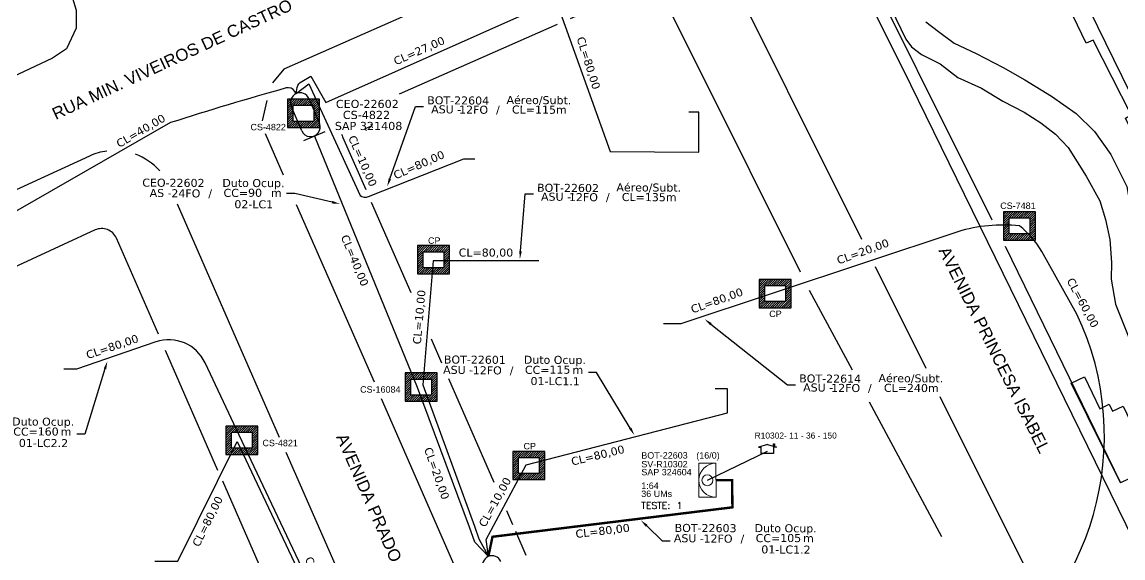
# Model space of a CAD drawing. Extents: x -89 to 749, y 705 to 1299.
# Drawn here: x -7.8 to 95.8, y 861 to 911.4 of the extents above; entities that cross this region are included whole.
import ezdxf
from ezdxf import colors
from ezdxf.entities.mleader import LeaderData, LeaderLine
from ezdxf.enums import TextEntityAlignment as Align
from ezdxf.math import Vec2, Vec3

# ---------------------------------------------------------------- set-up
doc = ezdxf.new("R2010")
doc.units = 0
for name, color, linetype in [('10.1-Caixas Subterrâneas', 5, 'Continuous'), ('20.4-CEOS', 1, 'Continuous'), ('20.5-CEO', 1, 'Continuous'), ('CAP a instalar', 1, 'Continuous'), ('celulas gpon', 7, 'Continuous'), ('label_cabos', 7, 'Continuous'), ('Legenda', 1, 'Continuous'), ('QUADRA', 7, 'Continuous'), ('Segmento de Logradouro Texto', 238, 'Continuous'), ('surveys', 7, 'Continuous'), ('surveys legendas', 7, 'Continuous')]:
    doc.layers.add(name, color=color, linetype=linetype)
doc.layers.add("20.0-LEGENDA DOS CDO'S", color=1, linetype='Continuous', lineweight=0)
doc.layers.add('20.1-CDO_INTERIOR', color=1, linetype='Continuous', lineweight=0)
doc.layers.add('EXTRA', color=50, linetype='Continuous', plot=False)
doc.styles.add('ARIAL', font='arial.ttf')
doc.styles.add('DIGICADE', font='')
doc.styles.add('ROMANS', font='romans')
doc.styles.add('siredit', font='verdana.ttf')
doc.styles.get("Standard").update_dxf_attribs({"font": 'arial.ttf'})
doc.styles.get('DIGICADE').set_extended_font_data('Arial')
doc.linetypes.add('FENCELINE1', pattern='A,0.25,-0.1,[133,ltypeshp.shx,S=0.1,R=0,X=-0.1,Y=0],-0.1,1', length=1.45)

# ---------------------------------------------------------------- blocks, each defined once
blk = doc.blocks.new('SURVEY_SURVEY')
for p, q in [((0, 0.0000152), (-0.0000151, 0.0000108)), ((-0.0000151, 0.0000108), (-0.0000104, 0.0000108)), ((-0.0000103, 0), (-0.0000103, 0.0000108)), ((0.0000103, 0), (-0.0000103, 0)), ((0, 0.0000152), (0.0000151, 0.0000108)), ((0.0000101, 0.0000159), (0.0000117, 0.0000159)), ((0.0000101, 0.0000123), (0.0000101, 0.0000159)), ((0.0000151, 0.0000108), (0.0000103, 0.0000108)), ((0.0000103, 0.0000108), (0.0000103, 0)), ((0.0000117, 0.0000159), (0.0000117, 0.0000119))]:
    blk.add_line(p, q)
blk = doc.blocks.new('*X74')
at = {"color": 0, "linetype": 'Continuous'}
for p, q in [((-1.25, 0.34099), (-0.49099, 1.1)), ((-1.25, 0.517767), (-0.667767, 1.1)), ((-1.25, 0.694544), (-0.844544, 1.1)), ((-1.25, 0.87132), (-1.02132, 1.1)), ((-1.25, 1.048097), (-1.198097, 1.1)), ((-0.789214, 0.625), (-0.314214, 1.1)), ((-0.612437, 0.625), (-0.137437, 1.1)), ((-0.43566, 0.625), (0.03934, 1.1)), ((-0.258883, 0.625), (0.216117, 1.1)), ((-0.082107, 0.625), (0.392893, 1.1)), ((0.09467, 0.625), (0.56967, 1.1)), ((0.271447, 0.625), (0.746447, 1.1)), ((0.448223, 0.625), (0.923223, 1.1)), ((0.625, 0.625), (1.1, 1.1)), ((0.801777, 0.625), (1.25, 1.073223)), ((0.8035, 0.449947), (1.25, 0.896447)), ((-1.25, 0.164214), (-0.8035, 0.610714)), ((-1.25, -0.012563), (-0.8035, 0.433937)), ((-1.25, -0.18934), (-0.8035, 0.25716)), ((-1.25, -0.366117), (-0.8035, 0.080383)), ((0.8035, 0.27317), (1.25, 0.71967)), ((0.8035, 0.096393), (1.25, 0.542893)), ((0.8035, -0.080383), (1.25, 0.366117)), ((0.8035, -0.25716), (1.25, 0.18934)), ((0.8035, -0.433937), (1.25, 0.012563)), ((-1.25, -0.542893), (-0.8035, -0.096393)), ((-1.25, -0.71967), (-0.8035, -0.27317)), ((-1.25, -0.896447), (-0.8035, -0.449947)), ((-1.25, -1.073223), (-0.801777, -0.625)), ((-1.1, -1.1), (-0.625, -0.625)), ((-0.923223, -1.1), (-0.448223, -0.625)), ((-0.746447, -1.1), (-0.271447, -0.625)), ((-0.56967, -1.1), (-0.09467, -0.625)), ((-0.392893, -1.1), (0.082107, -0.625)), ((-0.216117, -1.1), (0.258883, -0.625)), ((-0.03934, -1.1), (0.43566, -0.625)), ((0.137437, -1.1), (0.612437, -0.625)), ((0.314214, -1.1), (0.789214, -0.625)), ((0.49099, -1.1), (1.25, -0.34099)), ((0.667767, -1.1), (1.25, -0.517767)), ((0.8035, -0.610714), (1.25, -0.164214)), ((0.844544, -1.1), (1.25, -0.694544)), ((1.02132, -1.1), (1.25, -0.87132)), ((1.198097, -1.1), (1.25, -1.048097))]:
    blk.add_line(p, q, dxfattribs=at)
blk = doc.blocks.new('MANHOLE_MQ')
at = {"color": 0, "linetype": 'Continuous'}
for p, q in [((0.00000623, 0.00000569), (-0.00000627, 0.00000569)), ((-0.00000627, 0.00000569), (-0.00000627, -0.00000531)), ((0.00000623, -0.00000531), (0.00000623, 0.00000569)), ((-0.00000404, 0.00000331), (0.00000399, 0.00000331)), ((-0.00000404, -0.00000294), (-0.00000404, 0.00000331)), ((0.00000399, 0.00000331), (0.00000399, -0.00000294)), ((0.00000399, -0.00000294), (-0.00000404, -0.00000294)), ((0.00000399, -0.00000294), (0.00000399, -0.00000294)), ((-0.00000627, -0.00000531), (0.00000623, -0.00000531))]:
    blk.add_line(p, q, dxfattribs=at)
at = {"color": 0, "linetype": 'Continuous', "xscale": 5e-06, "yscale": 5e-06, "zscale": 1e-05}
blk.add_blockref('*X74', (-0.00000002, 0.00000019), dxfattribs=at)
blk = doc.blocks.new('LEGENDA DOS CABOS')
at = {"layer": 'EXTRA', "color": 0, "style": 'siredit'}
for tag, p in [('ID', (4.6, 0.97)), ('XX', (9.03, 0.97))]:
    blk.add_attdef(tag, text='', height=0.48, rotation=359.69, dxfattribs=at).set_placement(p, align=Align.MIDDLE_CENTER)
at = {"layer": 'Legenda', "color": 0, "style": 'siredit'}
for tag, p in [('TIPO_CABO', (1.31, 0)), ('CABO', (4.69, -0.05)), ('/', (6.81, -0.05)), ('METROS', (10.03, -0.05))]:
    blk.add_attdef(tag, text='', height=0.8, rotation=359.69, dxfattribs=at).set_placement(p, align=Align.MIDDLE_CENTER)
blk = doc.blocks.new('Inst CB DT OCUP CFOA-SM-ASU-120-S-12')
at = {"layer": 'label_cabos', "color": 0, "style": 'siredit'}
for tag, flags, p in [('ID_ATIVIDADE', 3, (1.31, 2.67)), ('FATOR', 1, (11.56, 2.55))]:
    blk.add_attdef(tag, text='', height=1, rotation=359.69, dxfattribs=dict(at, flags=flags)).set_placement(p, align=Align.MIDDLE_CENTER)
for tag, p in [('DESTINO_CABO', (3.13, 1.26)), ('TIPO_CABO', (13.11, 1.24)), ('TIPO_CABO', (1.26, 0)), ('CABO', (4.69, -0.05)), ('/', (7.71, -0.05)), ('LANCE', (10.91, 0)), ('UND', (15.96, 0)), ('FID', (13.15, -1.41))]:
    blk.add_attdef(tag, text='', height=1, rotation=359.69, dxfattribs=at).set_placement(p, align=Align.MIDDLE_CENTER)
blk.add_attdef('QTDE', (12.43, -0.47), '', height=1, rotation=359.69, dxfattribs=at)
blk = doc.blocks.new('Inst CB DT OCUP CFOA-SM-AS-80-TS-24')
at = {"layer": 'label_cabos', "color": 0, "style": 'siredit'}
for tag, flags, p in [('ID_ATIVIDADE', 3, (1.31, 2.67)), ('FATOR', 1, (11.56, 2.55))]:
    blk.add_attdef(tag, text='', height=1, rotation=359.69, dxfattribs=dict(at, flags=flags)).set_placement(p, align=Align.MIDDLE_CENTER)
for tag, p in [('DESTINO_CABO', (3.13, 1.26)), ('TIPO_CABO', (13.11, 1.24)), ('TIPO_CABO', (1.76, 0)), ('CABO', (4.69, -0.05)), ('/', (7.71, -0.05)), ('LANCE', (10.91, 0)), ('UND', (15.96, 0)), ('FID', (13.15, -1.41))]:
    blk.add_attdef(tag, text='', height=1, rotation=359.69, dxfattribs=at).set_placement(p, align=Align.MIDDLE_CENTER)
blk.add_attdef('QTDE', (12.43, -0.47), '', height=1, rotation=359.69, dxfattribs=at)
blk = doc.blocks.new('Inst CDOI-64')
at = {"layer": '20.1-CDO_INTERIOR', "color": 1, "lineweight": 18}
blk.add_lwpolyline([(-2.12, -2.13), (-2.12, 2.12), (0, 2.12), (0.01, -2.13)], close=True, dxfattribs=at)
blk.add_circle((-1.06, 0), 0.68, dxfattribs=at)
blk.add_arc((0.01, 0), 2.13, 90.0276, 270.0276, dxfattribs=at)
at = {"layer": "20.0-LEGENDA DOS CDO'S"}
for tag, p, style, flags in [('ID_ATIVIDADE', (-9.3, 3.78), 'ARIAL', 3), ('FATOR', (-1.5, 3.78), 'ARIAL', 1), ('QTDE', (-9.18, -3.66), 'DIGICADE', 3)]:
    blk.add_attdef(tag, p, '', height=0.8, rotation=0.118, dxfattribs=dict(at, style=style, flags=flags))
at = {"layer": "20.0-LEGENDA DOS CDO'S", "style": 'ARIAL'}
for tag, p, rotation in [('FID', (-9.3, 2.69), 0.118), ('SAP', (-9.3, 0.61), 359.9724), ('SURVEY', (-9.3, 1.6), 359.9724), ('1:XX', (-9.31, -1.08), 359.9724), ('UMS', (-9.31, -2.09), 359.9724)]:
    blk.add_attdef(tag, p, '', height=0.8, rotation=rotation, dxfattribs=at)
blk.add_attdef('FIBRAS_UTILIZADAS', text='', height=0.8, rotation=359.9724, dxfattribs=at).set_placement((-0.99, 2.69), align=Align.CENTER)
blk = doc.blocks.new('Teste  FTTH')
at = {"color": 0, "lineweight": 0, "style": 'ROMANS'}
for tag, p in [('TESTE', (-2.302, -0.29)), ('QTDE', (0.212, -0.29))]:
    blk.add_attdef(tag, p, '', height=0.48, dxfattribs=at)
for tag, p, flags in [('FID', (-2.227, -1.253), 1), ('FATOR', (-2.227, -2.028), 3), ('ID_ATIVIDADE', (-2.227, -2.716), 3)]:
    blk.add_attdef(tag, p, '', height=0.48, dxfattribs=dict(at, flags=flags))

msp = doc.modelspace()

# ---------------------------------------------------------------- linework, layer by layer
at = {"color": 4}
msp.add_lwpolyline([(56.69, 868.33), (62.33, 871.07)], dxfattribs=at)
at = {"layer": '20.5-CEO', "color": 7}
for p, q in [((19.18, 904.23), (20.17, 901.9)), ((18.51, 901.19), (17.52, 903.52))]:
    msp.add_line(p, q, dxfattribs=at)
msp.add_lwpolyline([(18.7, 900.29), (20.7, 901.15)], dxfattribs=at)
for centre, start, end in [((18.35, 903.88), 23.1384, 203.1384), ((19.34, 901.55), 203.1384, 23.1384)]:
    msp.add_arc(centre, 0.903, start, end, dxfattribs=at)
at = {"layer": '20.5-CEO', "color": 5}
msp.add_arc((36.42, 860.32), 0.903, 23.1384, 203.1384, dxfattribs=at)
at = {"layer": 'CAP a instalar', "color": 7, "linetype": 'FENCELINE1', "ltscale": 2}
for points in [[(17.99, 904.71), (18.08, 905.28, -0.251985), (18.52, 905.85), (19.37, 906.35), (20.78, 903.87), (42.41, 913.53), (47.52, 899.24), (55.87, 899.2), (55.87, 902.95), (54.95, 902.95)], [(17.99, 904.71), (17.87, 904.9, 0.331838), (17.03, 905.23, 0.009488), (6.16, 901.97), (-14.57, 890.11), (-11.63, 882.09), (-13.92, 882.09)], [(29.75, 833.49), (29.55, 835.9), (23.29, 850.06), (12.63, 872.56), (9.41, 879.38, 0.381434), (4.78, 881.34), (-2.7, 878.79), (-3.9, 878.79)]]:
    msp.add_lwpolyline(points, format="xyb", dxfattribs=at)
at = {"layer": 'CAP a instalar', "color": 8, "linetype": 'FENCELINE1', "ltscale": 2}
for points in [[(17.99, 904.71), (19.17, 905.62), (23.99, 895.13, 0.266222), (24.8, 895.03), (33.77, 898.57), (34.8, 898.57)], [(66.26, 832.04), (63.7, 833.47), (50.58, 836.06), (81.72, 849.92, 0.377818), (91.46, 883.96), (88.16, 889.86, 0.106638), (86.05, 892.25, 0.100517), (80.27, 891.71), (54.19, 883.05), (52.56, 883.05)]]:
    msp.add_lwpolyline(points, format="xyb", dxfattribs=at)
at = {"layer": 'CAP a instalar', "color": 7, "linetype": 'FENCELINE1', "ltscale": 2}
for points in [[(36.07, 861.15), (36.07, 861.15), (34.81, 862.5), (34.28, 863.92), (29.4, 877.06), (19.75, 900.68), (19.75, 900.68)], [(36.07, 861.15), (35.87, 862.75), (35.87, 862.75), (39.63, 869.77), (58.58, 874.68), (58.57, 876.94), (57.43, 876.94)]]:
    msp.add_lwpolyline(points, dxfattribs=at)
at = {"layer": 'CAP a instalar', "color": 8, "linetype": 'FENCELINE1', "ltscale": 2}
for points in [[(40.83, 888.98), (30.87, 888.98), (29.91, 877.31), (34.77, 864), (35.17, 862.83), (36.07, 861.15)], [(4.67, 860.71), (6.85, 860.71), (12.44, 871.98), (22.9, 849.8), (29.16, 835.81), (29.75, 833.49)]]:
    msp.add_lwpolyline(points, dxfattribs=at)
at = {"layer": 'CAP a instalar', "linetype": 'FENCELINE1', "ltscale": 2, "const_width": 0.226}
msp.add_lwpolyline([(57.49, 868.33), (59.02, 868.33), (59.04, 865.78), (36.46, 863.01), (36.46, 863.01), (36.07, 861.15), (36.07, 861.15)], dxfattribs=at)
at = {"layer": 'QUADRA', "color": 76}
for points in [[(-10.49, 930.87), (-3.07, 913.7), (-2.72, 912.55), (-2.72, 911.74), (-2.74, 910.93), (-2.74, 910.87), (-3.65, 908.91), (-4.96, 908.04), (-18.45, 901.71)], [(77.25, 911.44), (78.43, 910.53), (79.92, 909.46), (81.98, 908.47), (84.54, 907.17), (86.58, 906), (89.09, 904.47), (91.41, 902.84), (93.13, 901.14), (94.65, 898.98), (96.16, 895.97), (96.54, 893.79), (96.9, 891.38), (96.84, 888.86), (97.17, 886.92), (97.86, 884.56), (99.12, 881.16), (109.97, 859.14), (112.1, 860.24), (114.08, 863.14), (114.43, 865.19), (114.18, 867.38), (113.22, 870.6), (83.52, 931.23)], [(109.48, 874.57), (96.05, 902.39), (96.57, 902.7), (93, 909.72), (92.35, 909.44), (83.23, 928.35)], [(107.55, 858.09), (105.94, 857.75), (104.58, 857.54), (102.25, 857.83), (99.85, 859.05), (97.55, 861.2), (75.82, 905.54), (65.87, 925.59)], [(69.32, 922.38), (75.36, 909.81), (75.9, 909.11), (76.84, 908.39), (78.59, 907.49), (80.25, 906.21), (82.5, 905.2), (84.48, 904), (86.51, 902.95), (88.08, 901.96), (89.45, 900.9), (90.64, 899.62), (92.34, 896.93), (93.61, 894.62), (94.17, 892.86), (94.58, 890.97), (94.73, 888.81), (94.69, 887.23), (95.1, 884.88), (96.6, 881.13), (101.42, 871.35), (107.63, 858.13)], [(50.14, 921.72), (16.81, 906.99), (15.74, 905.71)], [(71.22, 890.97), (57.26, 918.99), (55.95, 919.99), (54.78, 920.74), (53.56, 921.3), (52.09, 921.88), (50.14, 921.72)], [(69.37, 921.08), (83.47, 892.83)], [(42.55, 911.21), (27.68, 904.64)], [(65.44, 887.9), (55.94, 906.96)], [(15.21, 904.05), (14.77, 902.15)], [(15.06, 900.94), (16.76, 897.07)], [(25.05, 894.5), (28.77, 885.99)], [(16.42, 872.36), (6.81, 894.29)], [(17.99, 894.27), (25.31, 877.58)], [(-3.93, 890.5), (-11.2, 887.16)], [(84.7, 890.34), (95.56, 868.07)], [(77.27, 878.83), (72.51, 888.39)], [(70.33, 878.67), (66.29, 886.19)], [(30.68, 881.62), (31.66, 879.38)], [(10.62, 869.26), (5.69, 880.52)], [(32.31, 877.91), (36.59, 868.15)], [(25.99, 876.02), (33.37, 859.19)], [(78.75, 862.99), (71.95, 875.66)], [(88.01, 856.99), (87.81, 857.69), (78.6, 876.17)], [(25.91, 850.72), (17.04, 870.94)], [(18.59, 851.06), (11.07, 868.23)], [(37.77, 865.47), (38.34, 864.17)], [(38.61, 863.54), (39.6, 861.29)]]:
    msp.add_lwpolyline(points, dxfattribs=at)
for points in [[(55.94, 906.96), (52.43, 914, 0.400737), (50.47, 914.71), (43.77, 911.75)], [(22.26, 900.87, 0.041019), (22.34, 900.64), (24.53, 895.67)], [(0.17, 899.3, 0.075749), (-1.47, 898.83), (-28.47, 886.42)], [(5.14, 897.43, 0.124396), (2.85, 899)], [(5.02, 882.07), (1.06, 891.1, 0.419462), (-0.95, 891.87), (-3.93, 890.5)]]:
    msp.add_lwpolyline(points, format="xyb", dxfattribs=at)
at = {"layer": 'QUADRA', "color": 76, "elevation": 4.76}
msp.add_lwpolyline([(95.56, 868.07), (90.93, 877.45), (92.19, 878.06), (93.63, 875.05), (94.51, 875.48), (94.82, 874.84), (95.81, 875.31), (98.59, 869.54)], close=True, dxfattribs=at)

# ---------------------------------------------------------------- block references
at = {"color": 0, "lineweight": 0, "xscale": 0.7549835663377326, "yscale": 0.7549835663377326, "zscale": 0.7549835663377326}
msp.add_blockref('Inst CDOI-64', (57.49, 868.33), dxfattribs=at).add_auto_attribs({'FIBRAS_UTILIZADAS': '(16/0)', 'SURVEY': 'SV-R10302', 'SAP': 'SAP 324604', '1:XX': '1:64', 'UMS': '36 UMs', 'FID': 'BOT-22603'})
at = {"layer": '10.1-Caixas Subterrâneas', "color": 30, "xscale": 241434.3482242595, "yscale": 241434.3482242595, "zscale": 241434.3482242595, "rotation": 180.0000000000627}
for p in [(18.66, 902.89), (86.05, 892.3), (30.9, 889.12), (63.05, 885.93), (29.73, 877.14), (12.87, 872.13), (39.87, 869.76)]:
    msp.add_blockref('MANHOLE_MQ', p, dxfattribs=at)
at = {"layer": "20.0-LEGENDA DOS CDO'S", "lineweight": 0, "xscale": 1.321598732874194, "yscale": 1.321598732874195, "zscale": 1.321598732874195, "rotation": 0.004078562105398203}
msp.add_blockref('Teste  FTTH', (53.51, 866.02), dxfattribs=at).add_auto_attribs({'TESTE': 'TESTE:', 'QTDE': '1'})
at = {"layer": 'label_cabos', "color": 0, "lineweight": 0}
ref = msp.add_blockref('LEGENDA DOS CABOS', (30.03, 902.83), dxfattribs=dict(at, xscale=0.7549835663377326, yscale=0.7549835663377326, zscale=0.7549835663377326))
ref.add_attrib('ID', 'BOT-22604', dxfattribs={"color": 0, "height": 0.755, "rotation": 359.69, "style": 'siredit'}).set_placement((33.23, 904.06), align=Align.MIDDLE_CENTER)
ref.add_attrib('CABO', '12FO', dxfattribs={"color": 0, "height": 0.755, "rotation": 359.69, "style": 'siredit'}).set_placement((34.68, 903.19), align=Align.MIDDLE_CENTER)
ref.add_attrib('METROS', 'CL=115m', dxfattribs={"color": 0, "height": 0.755, "rotation": 359.69, "style": 'siredit'}).set_placement((40.87, 903.19), align=Align.MIDDLE_CENTER)
ref.add_attrib('XX', 'Aéreo/Subt.', dxfattribs={"color": 0, "height": 0.755, "rotation": 359.69, "style": 'siredit'}).set_placement((40.83, 904.09), align=Align.MIDDLE_CENTER)
ref.add_attrib('/', '/', dxfattribs={"color": 0, "height": 0.755, "rotation": 359.69, "style": 'siredit'}).set_placement((36.97, 903.19), align=Align.MIDDLE_CENTER)
ref.add_attrib('TIPO_CABO', 'ASU -', dxfattribs={"color": 0, "height": 0.755, "rotation": 359.69, "style": 'siredit'}).set_placement((32.1, 903.22), align=Align.MIDDLE_CENTER)
ref = msp.add_blockref('Inst CB DT OCUP CFOA-SM-AS-80-TS-24', (4.06, 895.35), dxfattribs=dict(at, xscale=0.7549835663377326, yscale=0.7549835663377326, zscale=0.7549835663377326))
ref.add_attrib('DESTINO_CABO', 'CEO-22602', dxfattribs={"color": 0, "height": 0.755, "rotation": 359.69, "style": 'siredit'}).set_placement((6.43, 896.31), align=Align.MIDDLE_CENTER)
ref.add_attrib('CABO', '24FO', dxfattribs={"color": 0, "height": 0.755, "rotation": 359.69, "style": 'siredit'}).set_placement((7.6, 895.32), align=Align.MIDDLE_CENTER)
ref.add_attrib('TIPO_CABO', 'Duto Ocup.', dxfattribs={"color": 0, "height": 0.755, "rotation": 359.69, "style": 'siredit'}).set_placement((13.96, 896.29), align=Align.MIDDLE_CENTER)
ref.add_attrib('/', '/', dxfattribs={"color": 0, "height": 0.755, "rotation": 359.69, "style": 'siredit'}).set_placement((9.89, 895.32), align=Align.MIDDLE_CENTER)
ref.add_attrib('TIPO_CABO', 'AS - ', dxfattribs={"color": 0, "height": 0.755, "rotation": 359.69, "style": 'siredit'}).set_placement((5.39, 895.35), align=Align.MIDDLE_CENTER)
ref.add_attrib('FID', '02-LC1', dxfattribs={"color": 0, "height": 0.755, "rotation": 359.69, "style": 'siredit'}).set_placement((13.99, 894.29), align=Align.MIDDLE_CENTER)
ref.add_attrib('LANCE', 'CC=', dxfattribs={"color": 0, "height": 0.755, "rotation": 359.69, "style": 'siredit'}).set_placement((12.3, 895.36), align=Align.MIDDLE_CENTER)
ref.add_attrib('QTDE', '90', (13.45, 895), dxfattribs={"color": 0, "height": 0.755, "rotation": 359.69, "style": 'siredit'})
ref.add_attrib('UND', 'm', dxfattribs={"color": 0, "height": 0.755, "rotation": 359.69, "style": 'siredit'}).set_placement((16.11, 895.36), align=Align.MIDDLE_CENTER)
ref = msp.add_blockref('LEGENDA DOS CABOS', (40.37, 894.6), dxfattribs=dict(at, xscale=0.7549835663377326, yscale=0.7549835663377326, zscale=0.7549835663377326))
ref.add_attrib('ID', 'BOT-22602', dxfattribs={"color": 0, "height": 0.755, "rotation": 359.69, "style": 'siredit'}).set_placement((43.57, 895.83), align=Align.MIDDLE_CENTER)
ref.add_attrib('CABO', '12FO', dxfattribs={"color": 0, "height": 0.755, "rotation": 359.69, "style": 'siredit'}).set_placement((45.02, 894.96), align=Align.MIDDLE_CENTER)
ref.add_attrib('METROS', 'CL=135m', dxfattribs={"color": 0, "height": 0.755, "rotation": 359.69, "style": 'siredit'}).set_placement((51.21, 894.96), align=Align.MIDDLE_CENTER)
ref.add_attrib('XX', 'Aéreo/Subt.', dxfattribs={"color": 0, "height": 0.755, "rotation": 359.69, "style": 'siredit'}).set_placement((51.17, 895.87), align=Align.MIDDLE_CENTER)
ref.add_attrib('/', '/', dxfattribs={"color": 0, "height": 0.755, "rotation": 359.69, "style": 'siredit'}).set_placement((47.31, 894.96), align=Align.MIDDLE_CENTER)
ref.add_attrib('TIPO_CABO', 'ASU -', dxfattribs={"color": 0, "height": 0.755, "rotation": 359.69, "style": 'siredit'}).set_placement((42.44, 895), align=Align.MIDDLE_CENTER)
ref = msp.add_blockref('Inst CB DT OCUP CFOA-SM-ASU-120-S-12', (32.44, 878.71), dxfattribs=dict(at, xscale=0.7549835663377326, yscale=0.7549835663377326, zscale=0.7549835663377326))
ref.add_attrib('DESTINO_CABO', 'BOT-22601', dxfattribs={"color": 0, "height": 0.755, "rotation": 359.69, "style": 'siredit'}).set_placement((34.8, 879.67), align=Align.MIDDLE_CENTER)
ref.add_attrib('CABO', '12FO', dxfattribs={"color": 0, "height": 0.755, "rotation": 359.69, "style": 'siredit'}).set_placement((35.97, 878.67), align=Align.MIDDLE_CENTER)
ref.add_attrib('TIPO_CABO', 'Duto Ocup.', dxfattribs={"color": 0, "height": 0.755, "rotation": 359.69, "style": 'siredit'}).set_placement((42.33, 879.65), align=Align.MIDDLE_CENTER)
ref.add_attrib('/', '/', dxfattribs={"color": 0, "height": 0.755, "rotation": 359.69, "style": 'siredit'}).set_placement((38.26, 878.67), align=Align.MIDDLE_CENTER)
ref.add_attrib('TIPO_CABO', 'ASU - ', dxfattribs={"color": 0, "height": 0.755, "rotation": 359.69, "style": 'siredit'}).set_placement((33.39, 878.71), align=Align.MIDDLE_CENTER)
ref.add_attrib('FID', '01-LC1.1', dxfattribs={"color": 0, "height": 0.755, "rotation": 359.69, "style": 'siredit'}).set_placement((42.36, 877.65), align=Align.MIDDLE_CENTER)
ref.add_attrib('LANCE', 'CC=', dxfattribs={"color": 0, "height": 0.755, "rotation": 359.69, "style": 'siredit'}).set_placement((40.67, 878.71), align=Align.MIDDLE_CENTER)
ref.add_attrib('QTDE', '115', (41.82, 878.36), dxfattribs={"color": 0, "height": 0.755, "rotation": 359.69, "style": 'siredit'})
ref.add_attrib('UND', 'm', dxfattribs={"color": 0, "height": 0.755, "rotation": 359.69, "style": 'siredit'}).set_placement((44.49, 878.71), align=Align.MIDDLE_CENTER)
ref = msp.add_blockref('LEGENDA DOS CABOS', (65.04, 876.66), dxfattribs=dict(at, xscale=0.7549835663377326, yscale=0.7549835663377326, zscale=0.7549835663377326))
ref.add_attrib('ID', 'BOT-22614', dxfattribs={"color": 0, "height": 0.755, "rotation": 359.69, "style": 'siredit'}).set_placement((68.24, 877.89), align=Align.MIDDLE_CENTER)
ref.add_attrib('CABO', '12FO', dxfattribs={"color": 0, "height": 0.755, "rotation": 359.69, "style": 'siredit'}).set_placement((69.7, 877.01), align=Align.MIDDLE_CENTER)
ref.add_attrib('METROS', 'CL=240m', dxfattribs={"color": 0, "height": 0.755, "rotation": 359.69, "style": 'siredit'}).set_placement((75.88, 877.01), align=Align.MIDDLE_CENTER)
ref.add_attrib('XX', 'Aéreo/Subt.', dxfattribs={"color": 0, "height": 0.755, "rotation": 359.69, "style": 'siredit'}).set_placement((75.84, 877.92), align=Align.MIDDLE_CENTER)
ref.add_attrib('/', '/', dxfattribs={"color": 0, "height": 0.755, "rotation": 359.69, "style": 'siredit'}).set_placement((71.98, 877.01), align=Align.MIDDLE_CENTER)
ref.add_attrib('TIPO_CABO', 'ASU -', dxfattribs={"color": 0, "height": 0.755, "rotation": 359.69, "style": 'siredit'}).set_placement((67.11, 877.05), align=Align.MIDDLE_CENTER)
ref = msp.add_blockref('Inst CB DT OCUP CFOA-SM-ASU-120-S-12', (-15.73, 872.9), dxfattribs=dict(at, xscale=0.7549835663377326, yscale=0.7549835663377326, zscale=0.7549835663377326))
ref.add_attrib('DESTINO_CABO', 'BOT-22609', dxfattribs={"color": 0, "height": 0.755, "rotation": 359.69, "style": 'siredit'}).set_placement((-13.37, 873.85), align=Align.MIDDLE_CENTER)
ref.add_attrib('CABO', '12FO', dxfattribs={"color": 0, "height": 0.755, "rotation": 359.69, "style": 'siredit'}).set_placement((-12.19, 872.86), align=Align.MIDDLE_CENTER)
ref.add_attrib('TIPO_CABO', 'Duto Ocup.', dxfattribs={"color": 0, "height": 0.755, "rotation": 359.69, "style": 'siredit'}).set_placement((-5.83, 873.84), align=Align.MIDDLE_CENTER)
ref.add_attrib('/', '/', dxfattribs={"color": 0, "height": 0.755, "rotation": 359.69, "style": 'siredit'}).set_placement((-9.91, 872.86), align=Align.MIDDLE_CENTER)
ref.add_attrib('TIPO_CABO', 'ASU - ', dxfattribs={"color": 0, "height": 0.755, "rotation": 359.69, "style": 'siredit'}).set_placement((-14.78, 872.89), align=Align.MIDDLE_CENTER)
ref.add_attrib('FID', '01-LC2.2', dxfattribs={"color": 0, "height": 0.755, "rotation": 359.69, "style": 'siredit'}).set_placement((-5.8, 871.83), align=Align.MIDDLE_CENTER)
ref.add_attrib('LANCE', 'CC=', dxfattribs={"color": 0, "height": 0.755, "rotation": 359.69, "style": 'siredit'}).set_placement((-7.49, 872.9), align=Align.MIDDLE_CENTER)
ref.add_attrib('QTDE', '160', (-6.35, 872.54), dxfattribs={"color": 0, "height": 0.755, "rotation": 359.69, "style": 'siredit'})
ref.add_attrib('UND', 'm', dxfattribs={"color": 0, "height": 0.755, "rotation": 359.69, "style": 'siredit'}).set_placement((-3.68, 872.9), align=Align.MIDDLE_CENTER)
ref = msp.add_blockref('Inst CB DT OCUP CFOA-SM-ASU-120-S-12', (54.15, 862.87), dxfattribs=dict(at, xscale=0.7549835663377326, yscale=0.7549835663377326, zscale=0.7549835663377326))
ref.add_attrib('DESTINO_CABO', 'BOT-22603', dxfattribs={"color": 0, "height": 0.755, "rotation": 359.69, "style": 'siredit'}).set_placement((56.52, 863.83), align=Align.MIDDLE_CENTER)
ref.add_attrib('CABO', '12FO', dxfattribs={"color": 0, "height": 0.755, "rotation": 359.69, "style": 'siredit'}).set_placement((57.69, 862.84), align=Align.MIDDLE_CENTER)
ref.add_attrib('TIPO_CABO', 'Duto Ocup.', dxfattribs={"color": 0, "height": 0.755, "rotation": 359.69, "style": 'siredit'}).set_placement((64.05, 863.81), align=Align.MIDDLE_CENTER)
ref.add_attrib('/', '/', dxfattribs={"color": 0, "height": 0.755, "rotation": 359.69, "style": 'siredit'}).set_placement((59.98, 862.84), align=Align.MIDDLE_CENTER)
ref.add_attrib('TIPO_CABO', 'ASU - ', dxfattribs={"color": 0, "height": 0.755, "rotation": 359.69, "style": 'siredit'}).set_placement((55.11, 862.87), align=Align.MIDDLE_CENTER)
ref.add_attrib('FID', '01-LC1.2', dxfattribs={"color": 0, "height": 0.755, "rotation": 359.69, "style": 'siredit'}).set_placement((64.08, 861.81), align=Align.MIDDLE_CENTER)
ref.add_attrib('LANCE', 'CC=', dxfattribs={"color": 0, "height": 0.755, "rotation": 359.69, "style": 'siredit'}).set_placement((62.39, 862.88), align=Align.MIDDLE_CENTER)
ref.add_attrib('QTDE', '105', (63.54, 862.52), dxfattribs={"color": 0, "height": 0.755, "rotation": 359.69, "style": 'siredit'})
ref.add_attrib('UND', 'm', dxfattribs={"color": 0, "height": 0.755, "rotation": 359.69, "style": 'siredit'}).set_placement((66.2, 862.88), align=Align.MIDDLE_CENTER)
at = {"layer": 'surveys', "color": 151, "xscale": 56623.76747532993, "yscale": 56623.76747532993, "zscale": 56623.76747532993}
msp.add_blockref('SURVEY_SURVEY', (62.34, 870.84), dxfattribs=at)

# ---------------------------------------------------------------- texts
at = {"layer": '10.1-Caixas Subterrâneas', "color": 30, "style": 'ARIAL'}
for s, p in [('CS-4822', (13.68, 901.25)), ('CS-7481', (84.25, 893.85)), ('CP', (30.39, 890.57)), ('CP', (62.51, 883.68)), ('CS-16084', (24, 876.57)), ('CS-4821', (14.81, 871.53)), ('CP', (39.38, 871.23))]:
    msp.add_text(s, height=0.604, dxfattribs=at).set_placement(p)
at = {"layer": '20.4-CEOS', "color": 7, "style": 'siredit'}
msp.add_text('CEO-22602', height=0.762, dxfattribs=at).set_placement((24.68, 904.11), align=Align.TOP_CENTER)
at = {"layer": '20.5-CEO', "color": 7, "style": 'siredit'}
for s, p in [('CS-4822', (24.6, 903.08)), ('SAP 321408', (24.8, 902.04))]:
    msp.add_text(s, height=0.765, dxfattribs=at).set_placement(p, align=Align.TOP_CENTER)
msp.add_text('1', height=0.762, rotation=113.1384, dxfattribs=at).set_placement((25.27, 901.36))
at = {"layer": 'celulas gpon', "style": 'siredit'}
for s, rotation, p in [('CL=27,00', 23.8393, (27.36, 907.35)), ('CL=80,00', 287.5872, (44.37, 909.91)), ('CL=40,00', 30.3462, (1.33, 899.58)), ('CL=10,00', 293.8393, (22.86, 900.56)), ('CL=80,00', 23.8393, (27.34, 896.62)), ('CL=40,00', 292.5629, (22.17, 891.23)), ('CL=20,00', 19.8086, (69.03, 888.62)), ('CL=60,00', 298.1789, (90.48, 887.11)), ('CL=10,00', 84.9369, (29.71, 881.09)), ('CL=80,00', 19.8086, (55.29, 884.01)), ('CL=80,00', 18.5989, (-1.64, 879.72)), ('CL=80,00', 13.7334, (43.97, 869.7)), ('CL=20,00', 289.4901, (30.01, 871.27)), ('CL=10,00', 61.061, (35.77, 863.84)), ('CL=80,00', 63.7027, (8.84, 861.99)), ('CL=80,00', 6.8638, (44.32, 862.89)), ('CL=30,00', 297.1643, (18.77, 860.9))]:
    msp.add_text(s, height=0.755, rotation=rotation, dxfattribs=at).set_placement(p)
msp.add_text('CL=80,00', height=0.755, dxfattribs=at).set_placement((33.28, 889.37))
at = {"layer": 'Segmento de Logradouro Texto', "color": 5, "linetype": 'Continuous', "style": 'DIGICADE'}
for s, rotation, p in [('RUA MIN. VIVEIROS DE CASTRO ', 24.9421, (-4.65, 902.21)), ('AVENIDA PRINCESA ISABEL', 296.4917, (78.41, 889.94)), ('AVENIDA PRADO JÚNIOR', 293.6671, (21.71, 872.41))]:
    msp.add_text(s, height=1.1325, rotation=rotation, dxfattribs=at).set_placement(p)
at = {"layer": 'surveys legendas', "color": 1, "style": 'ARIAL'}
msp.add_text('R10302- 11 - 36 - 150', height=0.5662, dxfattribs=at).set_placement((61.13, 872.25))

# ---------------------------------------------------------------- leaders
at = {"layer": 'label_cabos', "color": 0, "lineweight": 0}
ml = msp.add_multileader_mtext('Standard', dxfattribs=at)
ml.set_content('')
ml.set_leader_properties()
ml.build(insert=Vec2(0, 0))
ml.multileader.update_dxf_attribs({"text_right_attachment_type": 6, "dogleg_length": 0.755, "arrow_head_size": 0.755})
ctx = ml.context
ctx.base_point, ctx.char_height, ctx.arrow_head_size, ctx.landing_gap_size, ctx.plane_origin = Vec3(29.96, 903.48), 0.0136, 0.755, 0.00679, Vec3(21.1, 909.65)
ctx.right_attachment = 6
notes = []
notes.append((ctx, [(0, (1, 1, 0), (29.21, 903.48), (1, 0), 0.755, [(0, [(26.55, 895.97)], 0, [])])]))
ctx.mtext.insert, ctx.mtext.flow_direction = Vec3(29.97, 903.49), 5
ml = msp.add_multileader_mtext('Standard', dxfattribs=at)
ml.set_content('')
ml.set_leader_properties()
ml.build(insert=Vec2(0, 0))
ml.multileader.update_dxf_attribs({"text_right_attachment_type": 6, "dogleg_length": 0.755, "arrow_head_size": 0.755})
ctx = ml.context
ctx.base_point, ctx.char_height, ctx.arrow_head_size, ctx.landing_gap_size, ctx.plane_origin = Vec3(17.07, 895.32), 0.0136, 0.755, 0.00679, Vec3(25.63, 901.48)
ctx.right_attachment, ctx.text_align_type = 6, 2
notes.append((ctx, [(0, (1, 1, 0), (17.84, 895.31), (-1, 0), 0.755, [(0, [(22.09, 894.32)], 0, [])])]))
ctx.mtext.insert, ctx.mtext.alignment, ctx.mtext.flow_direction = Vec3(17.08, 895.33), 3, 5
ml = msp.add_multileader_mtext('Standard', dxfattribs=at)
ml.set_content('')
ml.set_leader_properties()
ml.build(insert=Vec2(0, 0))
ml.multileader.update_dxf_attribs({"text_right_attachment_type": 6, "dogleg_length": 0.755, "arrow_head_size": 0.755})
ctx = ml.context
ctx.base_point, ctx.char_height, ctx.arrow_head_size, ctx.landing_gap_size, ctx.plane_origin = Vec3(40.3, 895.26), 0.0136, 0.755, 0.00679, Vec3(31.76, 901.43)
ctx.right_attachment = 6
notes.append((ctx, [(0, (1, 1, 0), (39.55, 895.26), (1, 0), 0.755, [(0, [(39.04, 889.13)], 0, [])])]))
ctx.mtext.insert, ctx.mtext.flow_direction = Vec3(40.31, 895.27), 5
ml = msp.add_multileader_mtext('Standard', dxfattribs=at)
ml.set_content('')
ml.set_leader_properties()
ml.build(insert=Vec2(0, 0))
ml.multileader.update_dxf_attribs({"text_right_attachment_type": 6, "dogleg_length": 0.755, "arrow_head_size": 0.755})
ctx = ml.context
ctx.base_point, ctx.char_height, ctx.arrow_head_size, ctx.landing_gap_size, ctx.plane_origin = Vec3(64.97, 877.31), 0.0136, 0.755, 0.00679, Vec3(56.43, 883.48)
ctx.right_attachment = 6
notes.append((ctx, [(0, (1, 1, 0), (64.22, 877.31), (1, 0), 0.755, [(0, [(56.43, 883.48)], 0, [])])]))
ctx.mtext.insert, ctx.mtext.flow_direction = Vec3(64.98, 877.32), 5
ml = msp.add_multileader_mtext('Standard', dxfattribs=at)
ml.set_content('')
ml.set_leader_properties()
ml.build(insert=Vec2(0, 0))
ml.multileader.update_dxf_attribs({"text_right_attachment_type": 6, "dogleg_length": 0.755, "arrow_head_size": 0.755})
ctx = ml.context
ctx.base_point, ctx.char_height, ctx.arrow_head_size, ctx.landing_gap_size, ctx.plane_origin = Vec3(-2.68, 872.66), 0.0136, 0.755, 0.00679, Vec3(5.88, 878.83)
ctx.right_attachment, ctx.text_align_type = 6, 2
notes.append((ctx, [(0, (1, 1, 0), (-1.91, 872.65), (-1, 0), 0.755, [(0, [(0.21, 879.53)], 0, [])])]))
ctx.mtext.insert, ctx.mtext.alignment, ctx.mtext.flow_direction = Vec3(-2.67, 872.67), 3, 5
ml = msp.add_multileader_mtext('Standard', dxfattribs=at)
ml.set_content('')
ml.set_leader_properties()
ml.build(insert=Vec2(0, 0))
ml.multileader.update_dxf_attribs({"text_right_attachment_type": 6, "dogleg_length": 0.755, "arrow_head_size": 0.755})
ctx = ml.context
ctx.base_point, ctx.char_height, ctx.arrow_head_size, ctx.landing_gap_size, ctx.plane_origin = Vec3(45.49, 878.48), 0.0136, 0.755, 0.00679, Vec3(54.05, 884.64)
ctx.right_attachment, ctx.text_align_type = 6, 2
notes.append((ctx, [(0, (1, 1, 0), (46.26, 878.47), (-1, 0), 0.755, [(0, [(49.81, 872.58)], 0, [])])]))
ctx.mtext.insert, ctx.mtext.alignment, ctx.mtext.flow_direction = Vec3(45.5, 878.49), 3, 5
ml = msp.add_multileader_mtext('Standard', dxfattribs=at)
ml.set_content('')
ml.set_leader_properties()
ml.build(insert=Vec2(0, 0))
ml.multileader.update_dxf_attribs({"text_right_attachment_type": 6, "dogleg_length": 0.755, "arrow_head_size": 0.755})
ctx = ml.context
ctx.base_point, ctx.char_height, ctx.arrow_head_size, ctx.landing_gap_size, ctx.plane_origin = Vec3(53.18, 862.63), 0.0136, 0.755, 0.00679, Vec3(44.64, 868.8)
ctx.right_attachment = 6
notes.append((ctx, [(0, (1, 1, 0), (52.43, 862.63), (1, 0), 0.755, [(0, [(50.43, 864.56)], 0, [])])]))
ctx.mtext.insert, ctx.mtext.flow_direction = Vec3(53.19, 862.64), 5
for ctx, leaders in notes:
    for number, flags, end, landing, length, lines in leaders:
        leader = LeaderData()
        leader.index, (leader.has_last_leader_line, leader.has_dogleg_vector, leader.attachment_direction) = number, flags
        leader.last_leader_point, leader.dogleg_vector, leader.dogleg_length = Vec3(end), Vec3(landing), length
        for number, points, colour, breaks in lines:
            line = LeaderLine()
            line.index, line.vertices, line.color, line.breaks = number, Vec3.list(points), colors.encode_raw_color(colour), breaks
            leader.lines.append(line)
        ctx.leaders.append(leader)

doc.saveas('drawing.dxf')
